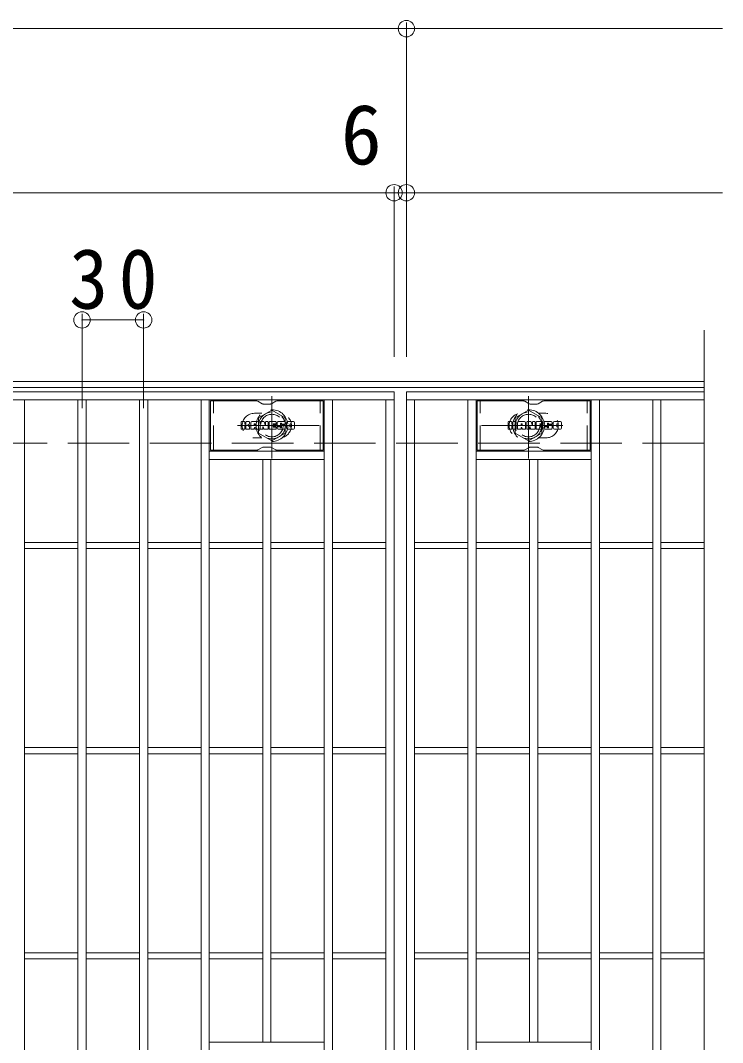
# Model space of a CAD drawing. Units: millimetres, scale not verified. Extents: x -1681 to 1768, y -1375 to 1280.
# Drawn here: x -640.4 to -298.4, y 734.9 to 1233.2 of the extents above; entities that cross this region are included whole.
import ezdxf
from ezdxf.enums import TextEntityAlignment as Align

# ---------------------------------------------------------------- set-up
doc = ezdxf.new("R2010")
doc.units = ezdxf.units.MM
doc.header["$LTSCALE"] = 10
doc.header["$PDMODE"] = 32
doc.header["$PDSIZE"] = 8
for name, pattern in [('CHAIN1', [8, 5, -1, 1, -1]), ('DASHED1', [1.8, 1.2, -0.6]), ('DASHED3', [4, 3, -1])]:
    doc.linetypes.add(name, pattern=pattern)
for name, color, linetype, lineweight in [('C-0_芯', 7, 'Continuous', 9), ('C-1_躯体', 2, 'Continuous', 9), ('C-2_仕上', 3, 'Continuous', 9), ('C-4_その他', 7, 'Continuous', 9), ('C-6_寸法', 6, 'Continuous', 9), ('C-8_記号', 4, 'DASHED1', 9)]:
    doc.layers.add(name, color=color, linetype=linetype, lineweight=lineweight)
doc.styles.add('ＭＳ ゴシック', font='')
doc.styles.get('ＭＳ ゴシック').set_extended_font_data('MS Gothic')

msp = doc.modelspace()

# ---------------------------------------------------------------- linework, layer by layer
at = {"layer": 'C-0_芯'}
for p, q in [((-532.89, 1034.06), (-532.89, 1037.41)), ((-531.21, 1037.57), (-532.73, 1037.57)), ((-531.05, 1037.41), (-531.05, 1036.49)), ((-530.55, 1037.41), (-530.55, 1036.49)), ((-529.04, 1037.57), (-530.39, 1037.57)), ((-528.89, 1037.41), (-528.89, 1036.63)), ((-528.22, 1034.06), (-528.22, 1037.05)), ((-524.91, 1037.57), (-527.7, 1037.57)), ((-524.38, 1034.06), (-524.38, 1037.05)), ((-523.71, 1037.41), (-523.71, 1034.06)), ((-523.55, 1037.57), (-521.85, 1037.57)), ((-521.7, 1037.46), (-521.22, 1035.97)), ((-521.06, 1037.41), (-521.06, 1035.99)), ((-520.9, 1037.57), (-519.88, 1037.57)), ((-519.72, 1037.41), (-519.72, 1034.06)), ((-519.22, 1034.06), (-519.22, 1037.41)), ((-519.06, 1037.57), (-516.04, 1037.57)), ((-516.04, 1036.58), (-517.15, 1036.58)), ((-515.88, 1036.74), (-515.88, 1037.41)), ((-511.9, 1037.57), (-514.95, 1037.57)), ((-513.72, 1036.23), (-513.72, 1036.64)), ((-513.2, 1036.55), (-513.2, 1036.64)), ((-511.37, 1037.05), (-511.37, 1036.39)), ((-510.86, 1034.43), (-510.86, 1037.05)), ((-507.39, 1037.57), (-510.34, 1037.57)), ((-506.87, 1037.05), (-506.87, 1034.43)), ((-402.89, 1034.06), (-402.89, 1037.41)), ((-401.21, 1037.57), (-402.73, 1037.57)), ((-401.05, 1037.41), (-401.05, 1036.49)), ((-400.55, 1037.41), (-400.55, 1036.49)), ((-399.04, 1037.57), (-400.39, 1037.57)), ((-398.89, 1037.41), (-398.89, 1036.63)), ((-398.22, 1034.06), (-398.22, 1037.05)), ((-394.91, 1037.57), (-397.7, 1037.57)), ((-394.38, 1034.06), (-394.38, 1037.05)), ((-393.71, 1037.41), (-393.71, 1034.06)), ((-393.55, 1037.57), (-391.85, 1037.57)), ((-391.7, 1037.46), (-391.22, 1035.97)), ((-391.06, 1037.41), (-391.06, 1035.99)), ((-390.9, 1037.57), (-389.88, 1037.57)), ((-389.72, 1037.41), (-389.72, 1034.06)), ((-389.22, 1034.06), (-389.22, 1037.41)), ((-389.06, 1037.57), (-386.04, 1037.57)), ((-386.04, 1036.58), (-387.15, 1036.58)), ((-385.88, 1036.74), (-385.88, 1037.41)), ((-381.9, 1037.57), (-384.95, 1037.57)), ((-383.72, 1036.23), (-383.72, 1036.64)), ((-383.2, 1036.55), (-383.2, 1036.64)), ((-381.37, 1037.05), (-381.37, 1036.39)), ((-380.86, 1034.43), (-380.86, 1037.05)), ((-377.39, 1037.57), (-380.34, 1037.57)), ((-376.87, 1037.05), (-376.87, 1034.43)), ((-532.73, 1033.9), (-531.21, 1033.9)), ((-531.05, 1034.06), (-531.05, 1035.14)), ((-530.55, 1034.06), (-530.55, 1035.14)), ((-530.4, 1033.9), (-529.04, 1033.9)), ((-528.88, 1034.06), (-528.88, 1034.99)), ((-526.71, 1033.9), (-528.06, 1033.9)), ((-526.56, 1035.78), (-526.56, 1036.32)), ((-526.56, 1034.06), (-526.56, 1034.48)), ((-526.1, 1035.72), (-526.5, 1035.72)), ((-526.05, 1035.78), (-526.05, 1036.32)), ((-526.05, 1034.06), (-526.05, 1034.48)), ((-525.89, 1033.9), (-524.54, 1033.9)), ((-522.55, 1033.9), (-523.55, 1033.9)), ((-522.39, 1034.06), (-522.39, 1034.97)), ((-521.9, 1034.02), (-522.2, 1035)), ((-519.88, 1033.9), (-521.75, 1033.9)), ((-519.06, 1033.9), (-516.05, 1033.9)), ((-516.04, 1035.33), (-517.16, 1035.33)), ((-516.05, 1034.91), (-517.16, 1034.91)), ((-516.04, 1036.14), (-517.15, 1036.14)), ((-515.89, 1034.06), (-515.89, 1034.75)), ((-515.88, 1035.49), (-515.88, 1035.98)), ((-515.38, 1034.91), (-515.38, 1034.43)), ((-515.22, 1035.07), (-513.87, 1035.07)), ((-513.37, 1035.4), (-514.95, 1035.4)), ((-511.8, 1033.9), (-514.85, 1033.9)), ((-513.71, 1034.91), (-513.71, 1034.8)), ((-513.56, 1036.07), (-511.8, 1036.07)), ((-513.21, 1035.24), (-513.21, 1034.8)), ((-513.04, 1036.39), (-511.37, 1036.39)), ((-507.39, 1033.9), (-510.34, 1033.9)), ((-509.19, 1035.22), (-509.19, 1036.25)), ((-508.54, 1035.22), (-508.54, 1036.25)), ((-402.73, 1033.9), (-401.21, 1033.9)), ((-401.05, 1034.06), (-401.05, 1035.14)), ((-400.55, 1034.06), (-400.55, 1035.14)), ((-400.4, 1033.9), (-399.04, 1033.9)), ((-398.88, 1034.06), (-398.88, 1034.99)), ((-396.71, 1033.9), (-398.06, 1033.9)), ((-396.56, 1035.78), (-396.56, 1036.32)), ((-396.56, 1034.06), (-396.56, 1034.48)), ((-396.1, 1035.72), (-396.5, 1035.72)), ((-396.05, 1035.78), (-396.05, 1036.32)), ((-396.05, 1034.06), (-396.05, 1034.48)), ((-395.89, 1033.9), (-394.54, 1033.9)), ((-392.55, 1033.9), (-393.55, 1033.9)), ((-392.39, 1034.06), (-392.39, 1034.97)), ((-391.9, 1034.02), (-392.2, 1035)), ((-389.88, 1033.9), (-391.75, 1033.9)), ((-389.06, 1033.9), (-386.05, 1033.9)), ((-386.04, 1035.33), (-387.16, 1035.33)), ((-386.05, 1034.91), (-387.16, 1034.91)), ((-386.04, 1036.14), (-387.15, 1036.14)), ((-385.89, 1034.06), (-385.89, 1034.75)), ((-385.88, 1035.49), (-385.88, 1035.98)), ((-385.38, 1034.91), (-385.38, 1034.43)), ((-385.22, 1035.07), (-383.87, 1035.07)), ((-383.37, 1035.4), (-384.95, 1035.4)), ((-381.8, 1033.9), (-384.85, 1033.9)), ((-383.71, 1034.91), (-383.71, 1034.8)), ((-383.56, 1036.07), (-381.8, 1036.07)), ((-383.21, 1035.24), (-383.21, 1034.8)), ((-383.04, 1036.39), (-381.37, 1036.39)), ((-377.39, 1033.9), (-380.34, 1033.9)), ((-379.19, 1035.22), (-379.19, 1036.25)), ((-378.54, 1035.22), (-378.54, 1036.25))]:
    msp.add_line(p, q, dxfattribs=at)
for centre, radius, start, end in [((-532.73, 1037.41), 0.157, 90, 180), ((-531.21, 1037.41), 0.157, 0, 90), ((-530.8, 1036.49), 0.251, 180, 0), ((-530.39, 1037.41), 0.157, 90, 180), ((-529.41, 1036.63), 0.524, 299.4207, 0), ((-529.04, 1037.41), 0.157, 0, 90), ((-527.7, 1037.05), 0.524, 90, 180), ((-526.3, 1036.32), 0.255, 0, 180), ((-524.91, 1037.05), 0.524, 0, 90), ((-523.55, 1037.41), 0.157, 90, 180), ((-521.85, 1037.41), 0.157, 17.7564, 90), ((-520.9, 1037.41), 0.157, 90, 180), ((-519.88, 1037.41), 0.157, 0, 90), ((-519.06, 1037.41), 0.157, 90, 180), ((-517.15, 1036.36), 0.22, 90, 270), ((-516.04, 1037.41), 0.157, 0, 90), ((-516.04, 1036.74), 0.157, 270, 0), ((-513, 1036.49), 2.38, 157.1011, 202.8989), ((-514.95, 1037.31), 0.262, 90, 157.1011), ((-513.46, 1036.64), 0.259, 0, 180), ((-513.04, 1036.55), 0.157, 180, 270), ((-511.9, 1037.05), 0.524, 0, 90), ((-510.34, 1037.05), 0.524, 90, 180), ((-508.87, 1036.25), 0.321, 0, 180), ((-507.39, 1037.05), 0.524, 0, 90), ((-402.73, 1037.41), 0.157, 90, 180), ((-401.21, 1037.41), 0.157, 0, 90), ((-400.8, 1036.49), 0.251, 180, 0), ((-400.39, 1037.41), 0.157, 90, 180), ((-399.41, 1036.63), 0.524, 299.4207, 0), ((-399.04, 1037.41), 0.157, 0, 90), ((-397.7, 1037.05), 0.524, 90, 180), ((-396.3, 1036.32), 0.255, 0, 180), ((-394.91, 1037.05), 0.524, 0, 90), ((-393.55, 1037.41), 0.157, 90, 180), ((-391.85, 1037.41), 0.157, 17.7564, 90), ((-390.9, 1037.41), 0.157, 90, 180), ((-389.88, 1037.41), 0.157, 0, 90), ((-389.06, 1037.41), 0.157, 90, 180), ((-387.15, 1036.36), 0.22, 90, 270), ((-386.04, 1037.41), 0.157, 0, 90), ((-386.04, 1036.74), 0.157, 270, 0), ((-383, 1036.49), 2.38, 157.1011, 202.8989), ((-384.95, 1037.31), 0.262, 90, 157.1011), ((-383.46, 1036.64), 0.259, 0, 180), ((-383.04, 1036.55), 0.157, 180, 270), ((-381.9, 1037.05), 0.524, 0, 90), ((-380.34, 1037.05), 0.524, 90, 180), ((-378.87, 1036.25), 0.321, 0, 180), ((-377.39, 1037.05), 0.524, 0, 90), ((-532.73, 1034.06), 0.157, 180, 270), ((-531.21, 1034.06), 0.157, 270, 0), ((-530.8, 1035.14), 0.249, 0, 180), ((-530.4, 1034.06), 0.157, 180, 270), ((-529.97, 1035.82), 0.088, 97.3317, 266.5718), ((-530.27, 1038.15), 2.27, 277.3317, 299.4207), ((-530.07, 1034.09), 1.64, 53.7199, 86.5718), ((-529.41, 1034.99), 0.524, 0, 53.7199), ((-529.04, 1034.06), 0.157, 270, 0), ((-528.06, 1034.06), 0.157, 180, 270), ((-526.71, 1034.06), 0.157, 270, 0), ((-526.5, 1035.78), 0.052, 180, 270), ((-526.3, 1034.48), 0.255, 0, 180), ((-526.1, 1035.78), 0.052, 270, 0), ((-525.89, 1034.06), 0.157, 180, 270), ((-524.54, 1034.06), 0.157, 270, 0), ((-523.55, 1034.06), 0.157, 180, 270), ((-522.55, 1034.06), 0.157, 270, 0), ((-522.29, 1034.97), 0.101, 16.4887, 180), ((-521.75, 1034.06), 0.157, 196.4888, 270), ((-521.14, 1035.99), 0.083, 197.7563, 0), ((-519.88, 1034.06), 0.157, 270, 0), ((-519.06, 1034.06), 0.157, 180, 270), ((-517.16, 1035.12), 0.214, 90, 270), ((-516.05, 1034.75), 0.157, 0, 90), ((-516.05, 1034.06), 0.157, 270, 0), ((-516.04, 1035.98), 0.157, 0, 90), ((-516.04, 1035.49), 0.157, 270, 0), ((-515.22, 1034.91), 0.157, 90, 180), ((-514.85, 1034.43), 0.524, 180, 270), ((-514.95, 1035.66), 0.262, 202.8989, 270), ((-513.87, 1034.91), 0.157, 0, 90), ((-513.56, 1036.23), 0.157, 180, 270), ((-513.46, 1034.8), 0.25, 180, 0), ((-513.37, 1035.24), 0.157, 0, 90), ((-511.8, 1035.81), 0.262, 22.908, 90), ((-511.8, 1034.16), 0.262, 270, 337.092), ((-513.75, 1034.99), 2.37, 337.092, 22.908), ((-510.34, 1034.43), 0.524, 180, 270), ((-508.87, 1035.22), 0.321, 180, 0), ((-507.39, 1034.43), 0.524, 270, 0), ((-402.73, 1034.06), 0.157, 180, 270), ((-401.21, 1034.06), 0.157, 270, 0), ((-400.8, 1035.14), 0.249, 0, 180), ((-400.4, 1034.06), 0.157, 180, 270), ((-399.97, 1035.82), 0.088, 97.3317, 266.5718), ((-400.27, 1038.15), 2.27, 277.3317, 299.4207), ((-400.07, 1034.09), 1.64, 53.7199, 86.5718), ((-399.41, 1034.99), 0.524, 0, 53.7199), ((-399.04, 1034.06), 0.157, 270, 0), ((-398.06, 1034.06), 0.157, 180, 270), ((-396.71, 1034.06), 0.157, 270, 0), ((-396.3, 1034.48), 0.255, 0, 180), ((-396.5, 1035.78), 0.052, 180, 270), ((-396.1, 1035.78), 0.052, 270, 0), ((-395.89, 1034.06), 0.157, 180, 270), ((-394.54, 1034.06), 0.157, 270, 0), ((-393.55, 1034.06), 0.157, 180, 270), ((-392.55, 1034.06), 0.157, 270, 0), ((-392.29, 1034.97), 0.101, 16.4887, 180), ((-391.75, 1034.06), 0.157, 196.4888, 270), ((-391.14, 1035.99), 0.083, 197.7563, 0), ((-389.88, 1034.06), 0.157, 270, 0), ((-389.06, 1034.06), 0.157, 180, 270), ((-387.16, 1035.12), 0.214, 90, 270), ((-386.05, 1034.75), 0.157, 0, 90), ((-386.05, 1034.06), 0.157, 270, 0), ((-386.04, 1035.98), 0.157, 0, 90), ((-386.04, 1035.49), 0.157, 270, 0), ((-385.22, 1034.91), 0.157, 90, 180), ((-384.85, 1034.43), 0.524, 180, 270), ((-384.95, 1035.66), 0.262, 202.8989, 270), ((-383.87, 1034.91), 0.157, 0, 90), ((-383.56, 1036.23), 0.157, 180, 270), ((-383.46, 1034.8), 0.25, 180, 0), ((-383.37, 1035.24), 0.157, 0, 90), ((-381.8, 1035.81), 0.262, 22.908, 90), ((-381.8, 1034.16), 0.262, 270, 337.092), ((-383.75, 1034.99), 2.37, 337.092, 22.908), ((-380.34, 1034.43), 0.524, 180, 270), ((-378.87, 1035.22), 0.321, 180, 0), ((-377.39, 1034.43), 0.524, 270, 0)]:
    msp.add_arc(centre, radius, start, end, dxfattribs=at)
at = {"layer": 'C-1_躯体'}
for p, q in [((-307.41, 1057.16), (-1603.41, 1057.16)), ((-307.41, 1054.16), (-1603.41, 1054.16))]:
    msp.add_line(p, q, dxfattribs=at)
at = {"layer": 'C-1_躯体', "linetype": 'DASHED3'}
msp.add_line((-307.41, 1027.16), (-1603.41, 1027.16), dxfattribs=at)
at = {"layer": 'C-2_仕上'}
for p, q in [((-307.41, 1082.16), (-307.41, 672.16)), ((-1452.41, 1052.16), (-458.41, 1052.16)), ((-458.41, 1052.16), (-458.41, 702.16)), ((-307.41, 1052.16), (-452.41, 1052.16)), ((-452.41, 1052.16), (-452.41, 702.16)), ((-1452.41, 1048.16), (-458.41, 1048.16)), ((-638.41, 706.16), (-638.41, 1048.16)), ((-612.41, 706.16), (-612.41, 1048.16)), ((-608.41, 706.16), (-608.41, 1048.16)), ((-582.41, 706.16), (-582.41, 1048.16)), ((-578.41, 706.16), (-578.41, 1048.16)), ((-552.41, 706.16), (-552.41, 1048.16)), ((-548.41, 706.16), (-548.41, 1048.16)), ((-492.41, 706.16), (-492.41, 1048.16)), ((-488.41, 706.16), (-488.41, 1048.16)), ((-462.41, 706.16), (-462.41, 1048.16)), ((-452.41, 1048.16), (-307.41, 1048.16)), ((-448.41, 706.16), (-448.41, 1048.16)), ((-422.41, 706.16), (-422.41, 1048.16)), ((-418.41, 706.16), (-418.41, 1048.16)), ((-362.41, 706.16), (-362.41, 1048.16)), ((-358.41, 706.16), (-358.41, 1048.16)), ((-332.41, 706.16), (-332.41, 1048.16)), ((-328.41, 706.16), (-328.41, 1048.16)), ((-492.41, 1023.16), (-548.41, 1023.16)), ((-418.41, 1023.16), (-362.41, 1023.16)), ((-492.41, 1019.16), (-548.41, 1019.16)), ((-522.41, 735.16), (-522.41, 1019.16)), ((-518.41, 735.16), (-518.41, 1019.16)), ((-418.41, 1019.16), (-362.41, 1019.16)), ((-392.41, 735.16), (-392.41, 1019.16)), ((-388.41, 735.16), (-388.41, 1019.16)), ((-638.41, 978.66), (-612.41, 978.66)), ((-608.41, 978.66), (-582.41, 978.66)), ((-578.41, 978.66), (-552.41, 978.66)), ((-548.41, 978.66), (-522.41, 978.66)), ((-518.41, 978.66), (-492.41, 978.66)), ((-488.41, 978.66), (-462.41, 978.66)), ((-448.41, 978.66), (-422.41, 978.66)), ((-418.41, 978.66), (-392.41, 978.66)), ((-388.41, 978.66), (-362.41, 978.66)), ((-358.41, 978.66), (-332.41, 978.66)), ((-328.41, 978.66), (-307.41, 978.66)), ((-638.41, 975.66), (-612.41, 975.66)), ((-608.41, 975.66), (-582.41, 975.66)), ((-578.41, 975.66), (-552.41, 975.66)), ((-548.41, 975.66), (-522.41, 975.66)), ((-518.41, 975.66), (-492.41, 975.66)), ((-488.41, 975.66), (-462.41, 975.66)), ((-448.41, 975.66), (-422.41, 975.66)), ((-418.41, 975.66), (-392.41, 975.66)), ((-388.41, 975.66), (-362.41, 975.66)), ((-358.41, 975.66), (-332.41, 975.66)), ((-328.41, 975.66), (-307.41, 975.66)), ((-638.41, 878.66), (-612.41, 878.66)), ((-608.41, 878.66), (-582.41, 878.66)), ((-578.41, 878.66), (-552.41, 878.66)), ((-548.41, 878.66), (-522.41, 878.66)), ((-518.41, 878.66), (-492.41, 878.66)), ((-488.41, 878.66), (-462.41, 878.66)), ((-448.41, 878.66), (-422.41, 878.66)), ((-418.41, 878.66), (-392.41, 878.66)), ((-388.41, 878.66), (-362.41, 878.66)), ((-358.41, 878.66), (-332.41, 878.66)), ((-328.41, 878.66), (-307.41, 878.66)), ((-638.41, 875.66), (-612.41, 875.66)), ((-608.41, 875.66), (-582.41, 875.66)), ((-578.41, 875.66), (-552.41, 875.66)), ((-548.41, 875.66), (-522.41, 875.66)), ((-518.41, 875.66), (-492.41, 875.66)), ((-488.41, 875.66), (-462.41, 875.66)), ((-448.41, 875.66), (-422.41, 875.66)), ((-418.41, 875.66), (-392.41, 875.66)), ((-388.41, 875.66), (-362.41, 875.66)), ((-358.41, 875.66), (-332.41, 875.66)), ((-328.41, 875.66), (-307.41, 875.66)), ((-638.41, 778.66), (-612.41, 778.66)), ((-608.41, 778.66), (-582.41, 778.66)), ((-578.41, 778.66), (-552.41, 778.66)), ((-548.41, 778.66), (-522.41, 778.66)), ((-518.41, 778.66), (-492.41, 778.66)), ((-488.41, 778.66), (-462.41, 778.66)), ((-448.41, 778.66), (-422.41, 778.66)), ((-418.41, 778.66), (-392.41, 778.66)), ((-388.41, 778.66), (-362.41, 778.66)), ((-358.41, 778.66), (-332.41, 778.66)), ((-328.41, 778.66), (-307.41, 778.66)), ((-638.41, 775.66), (-612.41, 775.66)), ((-608.41, 775.66), (-582.41, 775.66)), ((-578.41, 775.66), (-552.41, 775.66)), ((-548.41, 775.66), (-522.41, 775.66)), ((-518.41, 775.66), (-492.41, 775.66)), ((-488.41, 775.66), (-462.41, 775.66)), ((-448.41, 775.66), (-422.41, 775.66)), ((-418.41, 775.66), (-392.41, 775.66)), ((-388.41, 775.66), (-362.41, 775.66)), ((-358.41, 775.66), (-332.41, 775.66)), ((-328.41, 775.66), (-307.41, 775.66)), ((-492.41, 735.16), (-548.41, 735.16)), ((-418.41, 735.16), (-362.41, 735.16))]:
    msp.add_line(p, q, dxfattribs=at)
at = {"layer": 'C-2_仕上', "linetype": 'DASHED1'}
for p, q in [((-526.41, 1041.66), (-522.81, 1041.66)), ((-384.41, 1041.66), (-388, 1041.66)), ((-526.41, 1029.66), (-522.81, 1029.66)), ((-384.41, 1029.66), (-388, 1029.66))]:
    msp.add_line(p, q, dxfattribs=at)
for centre, start, end in [((-526.41, 1035.66), 90, 270), ((-514.41, 1035.66), 286.3353, 73.6647), ((-396.41, 1035.66), 106.3353, 253.6647), ((-384.41, 1035.66), 270, 90)]:
    msp.add_arc(centre, 6, start, end, dxfattribs=at)
at = {"layer": 'C-4_その他'}
for p, q in [((-452.41, 1069.16), (-452.41, 1232.16)), ((-1603.41, 1229.16), (-298.41, 1229.16)), ((-458.41, 1069.16), (-458.41, 1152.16)), ((-1603.41, 1149.16), (-298.41, 1149.16)), ((-610.41, 1044.16), (-610.41, 1090.16)), ((-610.41, 1087.16), (-580.41, 1087.16)), ((-580.41, 1044.16), (-580.41, 1090.16))]:
    msp.add_line(p, q, dxfattribs=at)
for p in [(-452.41, 1229.16), (-458.41, 1149.16), (-452.41, 1149.16), (-610.41, 1087.16), (-580.41, 1087.16)]:
    msp.add_point(p, dxfattribs=at)
at = {"layer": 'C-6_寸法'}
for p, q in [((-547.91, 1023.66), (-547.91, 1047.66)), ((-525.27, 1047.66), (-547.91, 1047.66)), ((-524.77, 1047.52), (-522.64, 1046.29)), ((-516.04, 1047.52), (-518.18, 1046.29)), ((-515.54, 1047.66), (-492.91, 1047.66)), ((-492.91, 1023.66), (-492.91, 1047.66)), ((-417.91, 1023.66), (-417.91, 1047.66)), ((-395.27, 1047.66), (-417.91, 1047.66)), ((-394.77, 1047.52), (-392.64, 1046.29)), ((-386.04, 1047.52), (-388.18, 1046.29)), ((-385.54, 1047.66), (-362.91, 1047.66)), ((-362.91, 1023.66), (-362.91, 1047.66)), ((-518.68, 1046.16), (-522.14, 1046.16)), ((-388.68, 1046.16), (-392.14, 1046.16)), ((-525.27, 1023.66), (-547.91, 1023.66)), ((-524.77, 1023.79), (-522.64, 1025.02)), ((-518.68, 1025.16), (-522.14, 1025.16)), ((-516.04, 1023.79), (-518.18, 1025.02)), ((-515.54, 1023.66), (-492.91, 1023.66)), ((-395.27, 1023.66), (-417.91, 1023.66)), ((-394.77, 1023.79), (-392.64, 1025.02)), ((-388.68, 1025.16), (-392.14, 1025.16)), ((-386.04, 1023.79), (-388.18, 1025.02)), ((-385.54, 1023.66), (-362.91, 1023.66))]:
    msp.add_line(p, q, dxfattribs=at)
at = {"layer": 'C-6_寸法', "linetype": 'DASHED1'}
for p, q in [((-546.41, 1023.66), (-546.41, 1047.66)), ((-494.41, 1023.66), (-494.41, 1047.66)), ((-416.41, 1023.66), (-416.41, 1047.66)), ((-364.41, 1023.66), (-364.41, 1047.66))]:
    msp.add_line(p, q, dxfattribs=at)
at = {"layer": 'C-6_寸法'}
for centre, start, end in [((-525.27, 1046.66), 60, 90), ((-515.54, 1046.66), 90, 120), ((-395.27, 1046.66), 60, 90), ((-385.54, 1046.66), 90, 120), ((-522.14, 1047.16), 240, 270), ((-518.68, 1047.16), 270, 300), ((-392.14, 1047.16), 240, 270), ((-388.68, 1047.16), 270, 300), ((-525.27, 1024.66), 270, 300), ((-522.14, 1024.16), 90, 120), ((-518.68, 1024.16), 60, 90), ((-515.54, 1024.66), 240, 270), ((-395.27, 1024.66), 270, 300), ((-392.14, 1024.16), 90, 120), ((-388.68, 1024.16), 60, 90), ((-385.54, 1024.66), 240, 270)]:
    msp.add_arc(centre, 1, start, end, dxfattribs=at)
at = {"layer": 'C-8_記号', "linetype": 'CHAIN1'}
for p, q in [((-517.91, 1019.68), (-517.91, 1050.04)), ((-392.91, 1019.68), (-392.91, 1050.04)), ((-494.94, 1035.66), (-534.63, 1035.66)), ((-415.88, 1035.66), (-376.19, 1035.66))]:
    msp.add_line(p, q, dxfattribs=at)
at = {"layer": 'C-8_記号'}
for points in [[(-524.41, 1031.91), (-524.41, 1039.41), (-517.91, 1043.16), (-511.41, 1039.41), (-511.41, 1031.91), (-517.91, 1028.15)], [(-386.41, 1031.91), (-386.41, 1039.41), (-392.91, 1043.16), (-399.41, 1039.41), (-399.41, 1031.91), (-392.91, 1028.15)]]:
    msp.add_lwpolyline(points, close=True, dxfattribs=at)
for centre, radius in [((-517.91, 1035.66), 7.75), ((-517.91, 1035.66), 6.5), ((-392.91, 1035.66), 7.75), ((-392.91, 1035.66), 6.5), ((-517.91, 1035.66), 5.5), ((-392.91, 1035.66), 5.5)]:
    msp.add_circle(centre, radius, dxfattribs=at)

# ---------------------------------------------------------------- texts
at = {"layer": 'C-4_その他', "color": 2, "style": 'ＭＳ ゴシック'}
msp.add_text('6', height=29.33, dxfattribs=at).set_placement((-484.37, 1154.16), align=Align.BOTTOM_LEFT)
at = {"layer": 'C-4_その他', "color": 2, "insert": (-616.66, 1092.16), "char_height": 29.33, "attachment_point": 7, "style": 'ＭＳ ゴシック'}
msp.add_mtext('\\T1.27;\\W0.95;30', dxfattribs=at)

doc.saveas('drawing.dxf')
